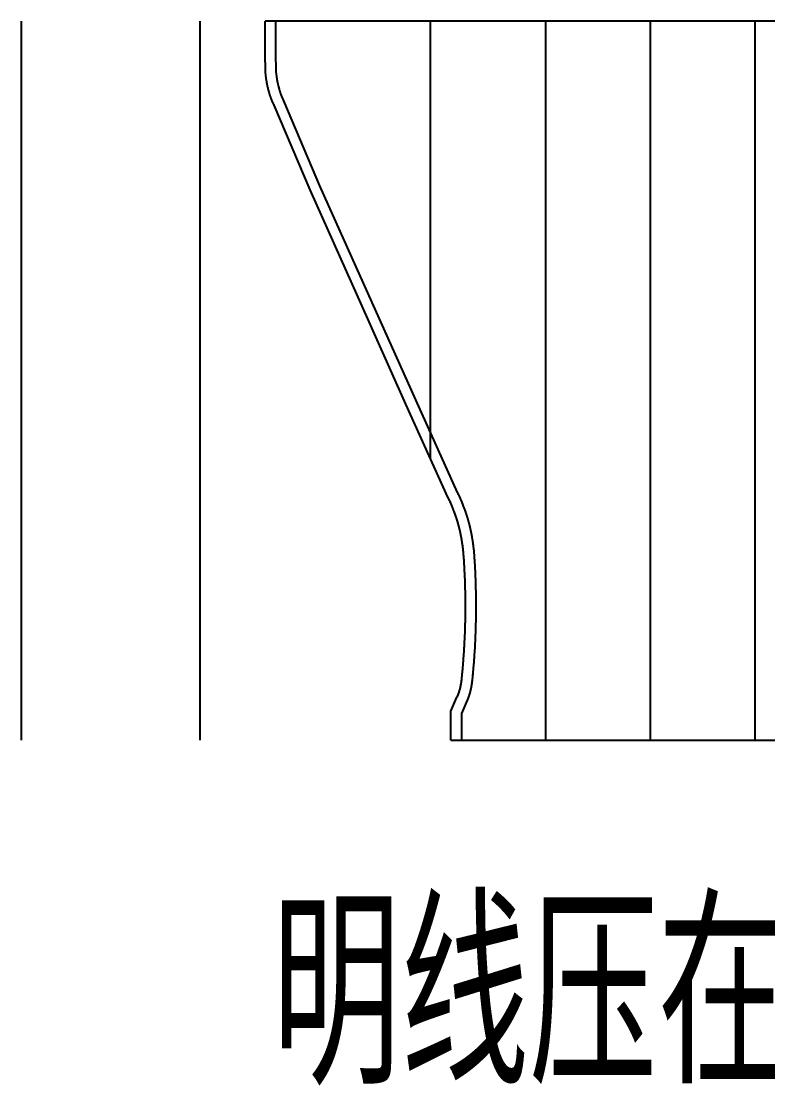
# Model space of a CAD drawing. Header units: millimetres. Extents: x 1725838 to 1745173, y -304752 to -289676.
# Drawn here: x 1729250 to 1730086, y -302052 to -300859 of the extents above; entities that cross this region are included whole.
import ezdxf

# ---------------------------------------------------------------- set-up
doc = ezdxf.new("R2010")
doc.units = ezdxf.units.MM
doc.layers.add('文字', color=7, linetype='Continuous')
doc.layers.add('缝头内线', color=7, linetype='Continuous')
doc.styles.get("Standard").update_dxf_attribs({"font": 'simplex.shx', "bigfont": 'gbcbig.shx'})

msp = doc.modelspace()

# ---------------------------------------------------------------- linework, layer by layer
for p, q in [((1730551.9, -300859), (1729523.1, -300859)), ((1729731.1, -301664.8), (1730551.9, -301664.8))]:
    msp.add_line(p, q)
msp.add_lwpolyline([(1729731.1, -301664.8), (1729731.1, -301632.3), (1729737.8, -301616.6), (1729738, -301616.2), (1729738, -301616.2), (1729738.1, -301616.1), (1729738.1, -301616.1), (1729738.1, -301616), (1729738.2, -301616), (1729738.2, -301615.9), (1729738.2, -301615.9), (1729738.2, -301615.8), (1729738.3, -301615.7), (1729738.3, -301615.7), (1729738.3, -301615.6), (1729738.3, -301615.6), (1729738.4, -301615.5), (1729738.4, -301615.5), (1729738.4, -301615.4), (1729738.4, -301615.3), (1729738.5, -301615.3), (1729738.5, -301615.2), (1729738.5, -301615.2), (1729738.5, -301615.1), (1729738.6, -301615.1), (1729738.6, -301615), (1729738.6, -301614.9), (1729738.6, -301614.9), (1729738.7, -301614.8), (1729738.7, -301614.8), (1729738.7, -301614.7), (1729738.7, -301614.6), (1729738.8, -301614.6), (1729738.8, -301614.5), (1729738.8, -301614.5), (1729738.8, -301614.4), (1729738.9, -301614.3), (1729738.9, -301614.3), (1729738.9, -301614.2), (1729738.9, -301614.2), (1729739, -301614.1), (1729739, -301614), (1729739, -301614), (1729739.1, -301613.9), (1729739.1, -301613.8), (1729739.1, -301613.8), (1729739.1, -301613.7), (1729739.2, -301613.7), (1729739.2, -301613.6), (1729739.2, -301613.5), (1729739.2, -301613.5), (1729739.3, -301613.4), (1729739.3, -301613.3), (1729739.3, -301613.3), (1729739.3, -301613.2), (1729739.4, -301613.1), (1729739.4, -301613.1), (1729739.4, -301613), (1729739.4, -301612.9), (1729739.5, -301612.9), (1729739.5, -301612.8), (1729739.5, -301612.7), (1729739.5, -301612.7), (1729739.6, -301612.6), (1729739.6, -301612.5), (1729739.6, -301612.5), (1729739.6, -301612.4), (1729739.7, -301612.3), (1729739.7, -301612.3), (1729739.7, -301612.2), (1729739.7, -301612.1), (1729739.8, -301612.1), (1729739.8, -301612), (1729739.8, -301611.9), (1729739.8, -301611.8), (1729739.9, -301611.8), (1729739.9, -301611.7), (1729739.9, -301611.6), (1729739.9, -301611.6), (1729740, -301611.4), (1729740, -301611.3), (1729740.1, -301611.1), (1729740.1, -301611), (1729740.2, -301610.9), (1729740.2, -301610.7), (1729740.3, -301610.6), (1729740.3, -301610.4), (1729740.3, -301610.3), (1729740.4, -301610.1), (1729740.4, -301610), (1729740.5, -301609.8), (1729740.5, -301609.7), (1729740.6, -301609.5), (1729740.6, -301609.4), (1729740.7, -301609.2), (1729740.7, -301609.1), (1729740.8, -301608.9), (1729740.8, -301608.8), (1729740.8, -301608.6), (1729740.9, -301608.4), (1729740.9, -301608.3), (1729741, -301608.1), (1729741, -301608), (1729741.1, -301607.8), (1729741.1, -301607.6), (1729741.1, -301607.5), (1729741.2, -301607.3), (1729741.2, -301607.2), (1729741.3, -301607), (1729741.3, -301606.8), (1729741.4, -301606.7), (1729741.4, -301606.5), (1729741.4, -301606.3), (1729741.5, -301606.2), (1729741.5, -301606), (1729741.6, -301605.8), (1729741.6, -301605.7), (1729741.6, -301605.5), (1729741.7, -301605.3), (1729741.7, -301605.2), (1729741.7, -301605), (1729741.8, -301604.8), (1729741.8, -301604.7), (1729741.9, -301604.5), (1729741.9, -301604.3), (1729741.9, -301604.1), (1729742, -301604), (1729742, -301603.8), (1729742, -301603.6), (1729742.1, -301603.4), (1729742.1, -301603.3), (1729742.1, -301603.1), (1729742.2, -301602.9), (1729742.2, -301602.7), (1729742.2, -301602.6), (1729742.3, -301602.4), (1729742.3, -301602.2), (1729742.3, -301602), (1729742.4, -301601.8), (1729742.4, -301601.7), (1729742.4, -301601.5), (1729742.5, -301601.3), (1729742.5, -301601.1), (1729742.5, -301600.9), (1729742.6, -301600.8), (1729742.6, -301600.6), (1729742.6, -301600.4), (1729742.6, -301600.2), (1729742.7, -301600), (1729742.7, -301599.8), (1729742.7, -301599.7), (1729742.8, -301599.5), (1729742.8, -301599.3), (1729742.8, -301599.1), (1729742.8, -301598.9), (1729742.9, -301598.7), (1729742.9, -301598.5), (1729742.9, -301598.3), (1729742.9, -301598.2), (1729743, -301598), (1729743, -301597.8), (1729743, -301597.6), (1729743, -301597.4), (1729743.1, -301597.2), (1729743.1, -301597), (1729743.1, -301596.8), (1729743.1, -301596.6), (1729743.2, -301596.5), (1729743.2, -301596.3), (1729743.2, -301596.1), (1729743.2, -301595.8), (1729743.2, -301595.5), (1729743.3, -301595.3), (1729743.3, -301595), (1729743.3, -301594.7), (1729743.4, -301594.4), (1729743.4, -301594.2), (1729743.4, -301593.9), (1729743.4, -301593.6), (1729743.5, -301593.4), (1729743.5, -301593.1), (1729743.5, -301592.8), (1729743.5, -301592.5), (1729743.6, -301592.3), (1729743.6, -301592), (1729743.6, -301591.7), (1729743.7, -301591.5), (1729743.7, -301591.2), (1729743.7, -301590.9), (1729743.7, -301590.6), (1729743.8, -301590.4), (1729743.8, -301590.1), (1729743.8, -301589.8), (1729743.8, -301589.5), (1729743.9, -301589.3), (1729743.9, -301589), (1729743.9, -301588.7), (1729743.9, -301588.5), (1729744, -301588.2), (1729744, -301587.9), (1729744, -301587.6), (1729744, -301587.4), (1729744.1, -301587.1), (1729744.1, -301586.8), (1729744.1, -301586.5), (1729744.1, -301586.3), (1729744.2, -301586), (1729744.2, -301585.7), (1729744.2, -301585.5), (1729744.2, -301585.2), (1729744.3, -301584.9), (1729744.3, -301584.6), (1729744.3, -301584.4), (1729744.3, -301584.1), (1729744.4, -301583.8), (1729744.4, -301583.5), (1729744.4, -301583.3), (1729744.4, -301583), (1729744.5, -301582.7), (1729744.5, -301582.4), (1729744.5, -301582.2), (1729744.5, -301581.9), (1729744.6, -301581.6), (1729744.6, -301581.4), (1729744.6, -301581.1), (1729744.6, -301580.8), (1729744.6, -301580.5), (1729744.7, -301580.3), (1729744.7, -301580), (1729744.7, -301579.7), (1729744.7, -301579.4), (1729744.8, -301579.2), (1729744.8, -301578.9), (1729744.8, -301578.6), (1729744.8, -301578.3), (1729744.8, -301578.1), (1729744.9, -301577.8), (1729744.9, -301577.5), (1729744.9, -301577.2), (1729744.9, -301577), (1729745, -301576.7), (1729745, -301576.4), (1729745, -301576.1), (1729745, -301575.9), (1729745, -301575.6), (1729745.1, -301575.3), (1729745.1, -301575), (1729745.1, -301574.8), (1729745.1, -301574.5), (1729745.1, -301574.2), (1729745.2, -301573.9), (1729745.2, -301573.7), (1729745.2, -301573.4), (1729745.2, -301573.1), (1729745.2, -301572.8), (1729745.3, -301572.6), (1729745.3, -301572.3), (1729745.3, -301571.7), (1729745.4, -301571.2), (1729745.4, -301570.6), (1729745.4, -301570.1), (1729745.5, -301569.5), (1729745.5, -301569), (1729745.6, -301568.4), (1729745.6, -301567.9), (1729745.6, -301567.3), (1729745.7, -301566.8), (1729745.7, -301566.2), (1729745.7, -301565.7), (1729745.8, -301565.1), (1729745.8, -301564.6), (1729745.8, -301564), (1729745.9, -301563.5), (1729745.9, -301562.9), (1729745.9, -301562.4), (1729746, -301561.8), (1729746, -301561.3), (1729746, -301560.7), (1729746.1, -301560.2), (1729746.1, -301559.6), (1729746.1, -301559), (1729746.2, -301558.5), (1729746.2, -301557.9), (1729746.2, -301557.4), (1729746.3, -301556.8), (1729746.3, -301556.3), (1729746.3, -301555.7), (1729746.3, -301555.2), (1729746.4, -301554.6), (1729746.4, -301554.1), (1729746.4, -301553.5), (1729746.4, -301553), (1729746.5, -301552.4), (1729746.5, -301551.8), (1729746.5, -301551.3), (1729746.5, -301550.7), (1729746.6, -301550.2), (1729746.6, -301549.6), (1729746.6, -301549.1), (1729746.6, -301548.5), (1729746.7, -301548), (1729746.7, -301547.4), (1729746.7, -301546.8), (1729746.7, -301546.3), (1729746.8, -301545.7), (1729746.8, -301545.2), (1729746.8, -301544.6), (1729746.8, -301544.1), (1729746.8, -301543.5), (1729746.9, -301542.9), (1729746.9, -301542.4), (1729746.9, -301541.8), (1729746.9, -301541.3), (1729746.9, -301540.7), (1729747, -301540.2), (1729747, -301539.6), (1729747, -301539), (1729747, -301538.5), (1729747, -301537.9), (1729747, -301537.4), (1729747.1, -301536.8), (1729747.1, -301536.3), (1729747.1, -301535.7), (1729747.1, -301535.1), (1729747.1, -301534.6), (1729747.1, -301534), (1729747.1, -301533.5), (1729747.2, -301532.9), (1729747.2, -301532.4), (1729747.2, -301531.8), (1729747.2, -301531.2), (1729747.2, -301530.7), (1729747.2, -301530.1), (1729747.2, -301529.6), (1729747.2, -301529), (1729747.2, -301528.5), (1729747.2, -301527.9), (1729747.3, -301527.3), (1729747.3, -301526.8), (1729747.3, -301526.2), (1729747.3, -301525.7), (1729747.3, -301525.1), (1729747.3, -301524.5), (1729747.3, -301524), (1729747.3, -301523.4), (1729747.3, -301522.9), (1729747.3, -301522.3), (1729747.3, -301521.8), (1729747.3, -301521.2), (1729747.3, -301520.6), (1729747.3, -301520.1), (1729747.3, -301519.5), (1729747.3, -301519), (1729747.3, -301518.4), (1729747.4, -301517.8), (1729747.4, -301517.3), (1729747.4, -301516.7), (1729747.4, -301516.2), (1729747.4, -301515.6), (1729747.4, -301515.1), (1729747.4, -301514.5), (1729747.4, -301513.9), (1729747.4, -301513.4), (1729747.4, -301512.8), (1729747.4, -301512.3), (1729747.4, -301511.7), (1729747.4, -301511.1), (1729747.3, -301510.6), (1729747.3, -301510), (1729747.3, -301509.5), (1729747.3, -301508.9), (1729747.3, -301508.3), (1729747.3, -301507.8), (1729747.3, -301507.2), (1729747.3, -301506.7), (1729747.3, -301506.1), (1729747.3, -301505.6), (1729747.3, -301505), (1729747.3, -301504.4), (1729747.3, -301503.9), (1729747.3, -301503.3), (1729747.3, -301502.8), (1729747.3, -301502.2), (1729747.3, -301501.6), (1729747.2, -301501.1), (1729747.2, -301500.5), (1729747.2, -301500), (1729747.2, -301499.4), (1729747.2, -301498.9), (1729747.2, -301498.3), (1729747.2, -301497.7), (1729747.2, -301497.2), (1729747.2, -301496.6), (1729747.1, -301496.1), (1729747.1, -301495.5), (1729747.1, -301495), (1729747.1, -301494.4), (1729747.1, -301493.8), (1729747.1, -301493.3), (1729747.1, -301492.7), (1729747, -301492.2), (1729747, -301491.6), (1729747, -301491.1), (1729747, -301490.5), (1729747, -301489.9), (1729747, -301489.4), (1729746.9, -301488.8), (1729746.9, -301488.3), (1729746.9, -301487.7), (1729746.9, -301487.2), (1729746.9, -301486.6), (1729746.9, -301486), (1729746.8, -301485.5), (1729746.8, -301484.9), (1729746.8, -301484.4), (1729746.8, -301483.8), (1729746.8, -301483.3), (1729746.7, -301482.7), (1729746.7, -301482.1), (1729746.7, -301481.6), (1729746.7, -301481), (1729746.6, -301480.5), (1729746.6, -301479.9), (1729746.6, -301479.4), (1729746.6, -301478.8), (1729746.5, -301478.3), (1729746.5, -301477.7), (1729746.5, -301477.1), (1729746.5, -301476.6), (1729746.4, -301476), (1729746.4, -301475.5), (1729746.4, -301474.9), (1729746.4, -301474.4), (1729746.3, -301473.8), (1729746.3, -301473.3), (1729746.3, -301472.7), (1729746.2, -301472.2), (1729746.2, -301471.6), (1729746.2, -301471), (1729746.2, -301470.5), (1729746.1, -301469.9), (1729746.1, -301469.4), (1729746.1, -301468.8), (1729746, -301468.3), (1729746, -301467.7), (1729746, -301467.2), (1729745.9, -301466.6), (1729745.9, -301466.1), (1729745.9, -301465.5), (1729745.8, -301465), (1729745.8, -301464.4), (1729745.8, -301463.9), (1729745.7, -301463.3), (1729745.7, -301462.8), (1729745.7, -301462.2), (1729745.6, -301461.6), (1729745.6, -301461.1), (1729745.5, -301460.5), (1729745.5, -301460), (1729745.5, -301459.4), (1729745.4, -301458.9), (1729745.4, -301458.3), (1729745.4, -301457.8), (1729745.3, -301457.5), (1729745.3, -301457.2), (1729745.3, -301457), (1729745.3, -301456.7), (1729745.3, -301456.4), (1729745.2, -301456.1), (1729745.2, -301455.9), (1729745.2, -301455.6), (1729745.2, -301455.3), (1729745.2, -301455), (1729745.1, -301454.8), (1729745.1, -301454.6), (1729745.1, -301454.6), (1729745.1, -301454.4), (1729745.1, -301454.1), (1729745, -301453.9), (1729745, -301453.7), (1729745, -301453.5), (1729745, -301453.3), (1729745, -301453.1), (1729744.9, -301452.9), (1729744.9, -301452.7), (1729744.9, -301452.5), (1729744.9, -301452.3), (1729744.8, -301452), (1729744.8, -301451.8), (1729744.8, -301451.6), (1729744.8, -301451.4), (1729744.8, -301451.2), (1729744.7, -301451), (1729744.7, -301450.8), (1729744.7, -301450.6), (1729744.7, -301450.4), (1729744.6, -301450.2), (1729744.6, -301450), (1729744.6, -301449.7), (1729744.6, -301449.5), (1729744.5, -301449.3), (1729744.5, -301449.1), (1729744.5, -301448.9), (1729744.4, -301448.7), (1729744.4, -301448.5), (1729744.4, -301448.3), (1729744.4, -301448.1), (1729744.3, -301447.9), (1729744.3, -301447.7), (1729744.3, -301447.5), (1729744.3, -301447.3), (1729744.2, -301447.1), (1729744.2, -301446.9), (1729744.2, -301446.6), (1729744.1, -301446.4), (1729744.1, -301446.2), (1729744.1, -301446), (1729744.1, -301445.8), (1729744, -301445.6), (1729744, -301445.4), (1729744, -301445.2), (1729743.9, -301445), (1729743.9, -301444.8), (1729743.9, -301444.6), (1729743.8, -301444.4), (1729743.8, -301444.2), (1729743.8, -301444), (1729743.8, -301443.8), (1729743.7, -301443.6), (1729743.7, -301443.4), (1729743.7, -301443.2), (1729743.6, -301443), (1729743.6, -301442.8), (1729743.6, -301442.6), (1729743.5, -301442.4), (1729743.5, -301442.2), (1729743.5, -301442), (1729743.4, -301441.8), (1729743.4, -301441.6), (1729743.4, -301441.3), (1729743.3, -301441.1), (1729743.3, -301440.9), (1729743.3, -301440.7), (1729743.2, -301440.5), (1729743.2, -301440.3), (1729743.2, -301440.1), (1729743.1, -301439.9), (1729743.1, -301439.7), (1729743.1, -301439.5), (1729743, -301439.3), (1729743, -301439.1), (1729743, -301438.9), (1729742.9, -301438.8), (1729742.9, -301438.6), (1729742.9, -301438.4), (1729742.8, -301438.2), (1729742.8, -301438), (1729742.8, -301437.8), (1729742.7, -301437.6), (1729742.7, -301437.4), (1729742.6, -301437.2), (1729742.6, -301437), (1729742.6, -301436.8), (1729742.5, -301436.6), (1729742.5, -301436.4), (1729742.5, -301436.2), (1729742.4, -301436), (1729742.4, -301435.8), (1729742.3, -301435.6), (1729742.3, -301435.4), (1729742.3, -301435.2), (1729742.2, -301435), (1729742.2, -301434.8), (1729742.2, -301434.6), (1729742.1, -301434.4), (1729742.1, -301434.2), (1729742, -301434), (1729742, -301433.9), (1729742, -301433.7), (1729741.9, -301433.5), (1729741.9, -301433.3), (1729741.8, -301433.1), (1729741.8, -301432.9), (1729741.8, -301432.7), (1729741.7, -301432.5), (1729741.7, -301432.3), (1729741.6, -301432.1), (1729741.6, -301431.9), (1729741.5, -301431.7), (1729741.5, -301431.6), (1729741.5, -301431.4), (1729741.4, -301431.2), (1729741.4, -301431), (1729741.3, -301430.8), (1729741.3, -301430.6), (1729741.3, -301430.4), (1729741.2, -301430.2), (1729741.2, -301430), (1729741.1, -301429.8), (1729741.1, -301429.7), (1729741, -301429.5), (1729741, -301429.3), (1729741, -301429.1), (1729740.9, -301428.9), (1729740.9, -301428.7), (1729740.8, -301428.5), (1729740.8, -301428.4), (1729740.7, -301428.2), (1729740.7, -301428), (1729740.6, -301427.8), (1729740.6, -301427.6), (1729740.6, -301427.4), (1729740.5, -301427.2), (1729740.5, -301427.1), (1729740.4, -301426.9), (1729740.4, -301426.7), (1729740.3, -301426.5), (1729740.3, -301426.3), (1729740.2, -301426.1), (1729740.2, -301426), (1729740.1, -301425.8), (1729740.1, -301425.6), (1729740, -301425.4), (1729740, -301425.2), (1729740, -301425), (1729739.9, -301424.9), (1729739.9, -301424.7), (1729739.8, -301424.5), (1729739.8, -301424.3), (1729739.7, -301424.1), (1729739.7, -301424), (1729739.6, -301423.8), (1729739.6, -301423.6), (1729739.5, -301423.4), (1729739.5, -301423.2), (1729739.4, -301423.1), (1729739.4, -301422.9), (1729739.3, -301422.7), (1729739.3, -301422.5), (1729739.2, -301422.3), (1729739.2, -301422.2), (1729739.1, -301422), (1729739.1, -301421.8), (1729739, -301421.6), (1729739, -301421.5), (1729738.9, -301421.3), (1729738.9, -301421.1), (1729738.8, -301420.9), (1729738.8, -301420.8), (1729738.7, -301420.6), (1729738.7, -301420.4), (1729738.6, -301420.2), (1729738.6, -301420.1), (1729738.5, -301419.9), (1729738.5, -301419.7), (1729738.4, -301419.6), (1729738.4, -301419.4), (1729738.3, -301419.2), (1729738.3, -301419), (1729738.2, -301418.9), (1729738.2, -301418.7), (1729738.1, -301418.5), (1729738.1, -301418.4), (1729738, -301418.2), (1729738, -301418), (1729737.9, -301417.8), (1729737.8, -301417.7), (1729737.8, -301417.5), (1729737.7, -301417.3), (1729737.7, -301417.2), (1729737.6, -301417), (1729737.6, -301416.8), (1729737.5, -301416.7), (1729737.5, -301416.5), (1729737.4, -301416.3), (1729737.4, -301416.2), (1729737.3, -301416), (1729737.3, -301415.8), (1729737.2, -301415.7), (1729737.1, -301415.5), (1729737.1, -301415.3), (1729737, -301415.2), (1729737, -301415), (1729736.9, -301414.8), (1729736.9, -301414.7), (1729736.8, -301414.5), (1729736.8, -301414.4), (1729736.7, -301414.2), (1729736.6, -301414), (1729736.6, -301413.9), (1729736.5, -301413.7), (1729736.5, -301413.6), (1729736.4, -301413.4), (1729736.4, -301413.2), (1729736.3, -301413.1), (1729736.2, -301412.9), (1729736.2, -301412.8), (1729736.1, -301412.6), (1729736.1, -301412.4), (1729736, -301412.3), (1729736, -301412.1), (1729735.9, -301412), (1729735.8, -301411.8), (1729735.8, -301411.6), (1729735.7, -301411.5), (1729735.7, -301411.3), (1729735.6, -301411.2), (1729735.6, -301411), (1729735.5, -301410.9), (1729735.4, -301410.7), (1729735.4, -301410.6), (1729735.3, -301410.4), (1729735.3, -301410.2), (1729735.2, -301410.1), (1729735.1, -301409.9), (1729735.1, -301409.8), (1729735, -301409.6), (1729735, -301409.5), (1729734.9, -301409.3), (1729734.8, -301409.2), (1729734.8, -301409), (1729734.7, -301408.9), (1729734.7, -301408.7), (1729734.6, -301408.6), (1729734.5, -301408.4), (1729734.5, -301408.3), (1729734.4, -301408.1), (1729734.4, -301408), (1729734.3, -301407.8), (1729734.2, -301407.7), (1729734.1, -301407.2), (1729733.9, -301406.8), (1729733.9, -301406.7), (1729733.8, -301406.5), (1729733.8, -301406.4), (1729733.7, -301406.3), (1729733.7, -301406.2), (1729733.6, -301406), (1729733.6, -301405.9), (1729733.5, -301405.8), (1729733.5, -301405.7), (1729733.5, -301405.5), (1729733.4, -301405.4), (1729733.4, -301405.3), (1729733.3, -301405.2), (1729733.3, -301405), (1729733.2, -301404.9), (1729733.2, -301404.8), (1729733.1, -301404.7), (1729733.1, -301404.5), (1729733, -301404.4), (1729733, -301404.3), (1729732.9, -301404.2), (1729732.9, -301404.1), (1729732.9, -301403.9), (1729732.8, -301403.8), (1729732.8, -301403.7), (1729732.7, -301403.6), (1729732.7, -301403.5), (1729732.6, -301403.3), (1729732.6, -301403.2), (1729732.5, -301403.1), (1729732.5, -301403), (1729732.4, -301402.9), (1729732.4, -301402.7), (1729732.3, -301402.6), (1729732.3, -301402.5), (1729732.3, -301402.4), (1729732.2, -301402.3), (1729732.2, -301402.1), (1729732.1, -301402), (1729732.1, -301401.9), (1729732, -301401.8), (1729732, -301401.7), (1729731.9, -301401.5), (1729731.9, -301401.4), (1729731.8, -301401.3), (1729731.8, -301401.2), (1729731.7, -301401.1), (1729731.7, -301401), (1729731.6, -301400.9), (1729731.6, -301400.7), (1729731.5, -301400.6), (1729731.5, -301400.5), (1729731.4, -301400.4), (1729731.4, -301400.3), (1729731.3, -301400.2), (1729731.3, -301400), (1729731.2, -301399.9), (1729731.2, -301399.8), (1729731.2, -301399.7), (1729731.1, -301399.6), (1729731.1, -301399.5), (1729731, -301399.4), (1729731, -301399.3), (1729730.9, -301399.1), (1729730.9, -301399), (1729730.8, -301398.9), (1729730.8, -301398.8), (1729730.7, -301398.7), (1729730.7, -301398.6), (1729730.6, -301398.5), (1729730.6, -301398.4), (1729730.5, -301398.3), (1729730.5, -301398.1), (1729730.4, -301398), (1729730.4, -301397.9), (1729730.3, -301397.8), (1729730.3, -301397.7), (1729730.2, -301397.6), (1729730.2, -301397.5), (1729730.1, -301397.4), (1729730.1, -301397.3), (1729730, -301397.2), (1729730, -301397.1), (1729729.9, -301396.9), (1729729.9, -301396.8), (1729729.8, -301396.7), (1729729.8, -301396.6), (1729729.7, -301396.5), (1729729.7, -301396.4), (1729729.6, -301396.3), (1729729.6, -301396.2), (1729729.5, -301396.1), (1729729.5, -301396), (1729729.4, -301395.9), (1729729.4, -301395.8), (1729729.3, -301395.7), (1729729.3, -301395.6), (1729729.2, -301395.5), (1729729.2, -301395.4), (1729729.1, -301395.3), (1729729.1, -301395.2), (1729729, -301395.1), (1729729, -301395), (1729728.9, -301394.9), (1729728.9, -301394.8), (1729728.8, -301394.7), (1729728.8, -301394.5), (1729728.7, -301394.4), (1729728.7, -301394.3), (1729728.6, -301394.2), (1729728.6, -301394.1), (1729728.5, -301394), (1729728.5, -301393.9), (1729728.4, -301393.8), (1729728.3, -301393.7), (1729728.3, -301393.6), (1729728.2, -301393.5), (1729728.2, -301393.4), (1729728.1, -301393.3), (1729728.1, -301393.3), (1729728, -301393.2), (1729728, -301393.1), (1729727.9, -301393), (1729727.9, -301392.9), (1729727.8, -301392.8), (1729727.8, -301392.7), (1729727.5, -301392.2), (1729680.7, -301288.2), (1729627.1, -301168.2), (1729573.4, -301048.1), (1729533, -300953.1), (1729533, -300953.1), (1729532.9, -300952.9), (1729532.9, -300952.8), (1729532.8, -300952.7), (1729532.8, -300952.6), (1729532.7, -300952.5), (1729532.6, -300952.4), (1729532.6, -300952.2), (1729532.5, -300952.1), (1729532.5, -300952), (1729532.4, -300951.9), (1729532.3, -300951.7), (1729532.3, -300951.6), (1729532.2, -300951.5), (1729532.2, -300951.4), (1729532.1, -300951.3), (1729532.1, -300951.1), (1729532, -300951), (1729531.9, -300950.9), (1729531.9, -300950.8), (1729531.8, -300950.7), (1729531.8, -300950.5), (1729531.7, -300950.4), (1729531.7, -300950.3), (1729531.6, -300950.2), (1729531.6, -300950), (1729531.5, -300949.9), (1729531.4, -300949.8), (1729531.4, -300949.7), (1729531.3, -300949.5), (1729531.3, -300949.4), (1729531.2, -300949.3), (1729531.2, -300949.2), (1729531.1, -300949), (1729531.1, -300948.9), (1729531, -300948.8), (1729531, -300948.7), (1729530.9, -300948.5), (1729530.9, -300948.4), (1729530.8, -300948.3), (1729530.7, -300948.1), (1729530.7, -300948), (1729530.6, -300947.9), (1729530.6, -300947.8), (1729530.5, -300947.6), (1729530.5, -300947.5), (1729530.4, -300947.4), (1729530.3, -300947.1), (1729530.2, -300946.9), (1729530.1, -300946.6), (1729530, -300946.3), (1729529.9, -300946.1), (1729529.8, -300945.8), (1729529.7, -300945.6), (1729529.6, -300945.3), (1729529.5, -300945), (1729529.4, -300944.8), (1729529.3, -300944.5), (1729529.3, -300944.2), (1729529.2, -300944), (1729529.1, -300943.7), (1729529, -300943.4), (1729528.9, -300943.2), (1729528.8, -300942.9), (1729528.7, -300942.6), (1729528.6, -300942.3), (1729528.5, -300942.1), (1729528.4, -300941.8), (1729528.3, -300941.5), (1729528.3, -300941.2), (1729528.2, -300941), (1729528.1, -300940.7), (1729528, -300940.4), (1729527.9, -300940.1), (1729527.8, -300939.9), (1729527.7, -300939.6), (1729527.7, -300939.3), (1729527.6, -300939), (1729527.5, -300938.7), (1729527.4, -300938.5), (1729527.3, -300938.2), (1729527.3, -300937.9), (1729527.2, -300937.6), (1729527.1, -300937.3), (1729527, -300937), (1729527, -300936.7), (1729526.9, -300936.5), (1729526.8, -300936.2), (1729526.7, -300935.9), (1729526.7, -300935.6), (1729526.6, -300935.3), (1729526.5, -300935), (1729526.4, -300934.7), (1729526.4, -300934.4), (1729526.3, -300934.1), (1729526.2, -300933.8), (1729526.2, -300933.5), (1729526.1, -300933.3), (1729526, -300933), (1729526, -300932.7), (1729525.9, -300932.4), (1729525.8, -300932.1), (1729525.8, -300931.8), (1729525.7, -300931.5), (1729525.6, -300931.2), (1729525.6, -300930.9), (1729525.5, -300930.6), (1729525.4, -300930.3), (1729525.4, -300930), (1729525.3, -300929.7), (1729525.3, -300929.4), (1729525.2, -300929.1), (1729525.2, -300928.8), (1729525.1, -300928.5), (1729525, -300928.2), (1729525, -300927.9), (1729524.9, -300927.6), (1729524.9, -300927.3), (1729524.8, -300926.9), (1729524.8, -300926.6), (1729524.7, -300926.3), (1729524.7, -300926), (1729524.6, -300925.7), (1729524.6, -300925.4), (1729524.5, -300925.1), (1729524.5, -300924.8), (1729524.4, -300924.5), (1729524.4, -300924.2), (1729524.3, -300923.9), (1729524.3, -300923.5), (1729524.2, -300923.2), (1729524.2, -300922.9), (1729524.1, -300922.6), (1729524.1, -300922.3), (1729524, -300922), (1729524, -300921.7), (1729524, -300921.4), (1729523.9, -300921), (1729523.9, -300920.7), (1729523.8, -300920.4), (1729523.8, -300920.1), (1729523.8, -300919.8), (1729523.7, -300919.5), (1729523.7, -300919.2), (1729523.7, -300918.8), (1729523.6, -300918.5), (1729523.6, -300918.2), (1729523.6, -300917.9), (1729523.5, -300917.6), (1729523.4, -300916.9), (1729523.4, -300916.1), (1729523.4, -300915.7), (1729523.4, -300915.4), (1729523.4, -300915), (1729523.4, -300914.6), (1729523.4, -300914.3), (1729523.4, -300913.9), (1729523.3, -300913.5), (1729523.3, -300913.2), (1729523.3, -300912.8), (1729523.3, -300912.4), (1729523.3, -300912.1), (1729523.3, -300911.7), (1729523.3, -300911.3), (1729523.3, -300911), (1729523.3, -300910.6), (1729523.3, -300910.2), (1729523.2, -300909.9), (1729523.2, -300909.5), (1729523.2, -300909.1), (1729523.2, -300908.8), (1729523.2, -300908.4), (1729523.2, -300908), (1729523.2, -300907.7), (1729523.2, -300907.3), (1729523.2, -300907), (1729523.2, -300906.6), (1729523.2, -300906.2), (1729523.2, -300905.9), (1729523.2, -300905.5), (1729523.2, -300905.1), (1729523.1, -300904.8), (1729523.1, -300904.4), (1729523.1, -300904), (1729523.1, -300903.7), (1729523.1, -300903.3), (1729523.1, -300902.9), (1729523.1, -300902.6), (1729523.1, -300902.2), (1729523.1, -300901.8), (1729523.1, -300901.5), (1729523.1, -300901.1), (1729523.1, -300900.7), (1729523.1, -300900.4), (1729523.1, -300900), (1729523.1, -300899.6), (1729523.1, -300899.3), (1729523.1, -300898.9), (1729523.1, -300898.5), (1729523.1, -300898.2), (1729523.1, -300897.8), (1729523.1, -300897.4), (1729523.1, -300897.1), (1729523.1, -300896.7), (1729523.1, -300896.3), (1729523.1, -300896), (1729523.1, -300895.6), (1729523.1, -300895.2), (1729523.1, -300894.9), (1729523.1, -300894.5), (1729523.1, -300894.1), (1729523.1, -300893.8), (1729523.1, -300893.4), (1729523.1, -300893), (1729523.1, -300859)])
at = {"layer": '文字', "color": 3}
for p, q in [((1729707.8, -300859), (1729707.8, -301348.5)), ((1729836.8, -300859), (1729836.8, -301664.8)), ((1729954, -300859), (1729954, -301664.8)), ((1730071.2, -300859), (1730071.2, -301664.8))]:
    msp.add_line(p, q, dxfattribs=at)
at = {"layer": '缝头内线', "color": 1}
for p, q in [((1729249.9, -300859), (1729249.9, -301664.8)), ((1729449.9, -300859), (1729449.9, -301664.8))]:
    msp.add_line(p, q, dxfattribs=at)
msp.add_lwpolyline([(1729743.1, -301664.8), (1729743.1, -301634.8), (1729748.8, -301621.6), (1729748.8, -301621.5), (1729748.8, -301621.4), (1729748.9, -301621.4), (1729748.9, -301621.3), (1729748.9, -301621.2), (1729749, -301621.1), (1729749, -301621.1), (1729749.1, -301621), (1729749.1, -301620.9), (1729749.1, -301620.8), (1729749.2, -301620.7), (1729749.2, -301620.7), (1729749.2, -301620.6), (1729749.3, -301620.5), (1729749.3, -301620.4), (1729749.3, -301620.4), (1729749.4, -301620.3), (1729749.4, -301620.2), (1729749.4, -301620.1), (1729749.5, -301620.1), (1729749.5, -301620), (1729749.5, -301619.9), (1729749.6, -301619.8), (1729749.6, -301619.8), (1729749.6, -301619.7), (1729749.7, -301619.6), (1729749.7, -301619.5), (1729749.7, -301619.5), (1729749.8, -301619.4), (1729749.8, -301619.3), (1729749.8, -301619.2), (1729749.9, -301619.1), (1729749.9, -301619.1), (1729749.9, -301619), (1729750, -301618.9), (1729750, -301618.8), (1729750, -301618.7), (1729750.1, -301618.7), (1729750.1, -301618.6), (1729750.1, -301618.5), (1729750.2, -301618.4), (1729750.2, -301618.3), (1729750.2, -301618.2), (1729750.3, -301618.2), (1729750.3, -301618.1), (1729750.3, -301618), (1729750.4, -301617.9), (1729750.4, -301617.8), (1729750.4, -301617.8), (1729750.5, -301617.7), (1729750.5, -301617.6), (1729750.5, -301617.5), (1729750.6, -301617.4), (1729750.6, -301617.3), (1729750.6, -301617.2), (1729750.7, -301617.2), (1729750.7, -301617.1), (1729750.7, -301617), (1729750.8, -301616.9), (1729750.8, -301616.8), (1729750.8, -301616.7), (1729750.9, -301616.6), (1729750.9, -301616.6), (1729750.9, -301616.5), (1729750.9, -301616.4), (1729751, -301616.3), (1729751, -301616.2), (1729751, -301616.1), (1729751.1, -301616.1), (1729751.1, -301616), (1729751.1, -301615.9), (1729751.2, -301615.8), (1729751.2, -301615.7), (1729751.2, -301615.6), (1729751.2, -301615.5), (1729751.3, -301615.4), (1729751.3, -301615.3), (1729751.4, -301615.1), (1729751.5, -301614.9), (1729751.5, -301614.8), (1729751.6, -301614.6), (1729751.6, -301614.4), (1729751.7, -301614.2), (1729751.7, -301614), (1729751.8, -301613.9), (1729751.9, -301613.7), (1729751.9, -301613.5), (1729752, -301613.3), (1729752, -301613.1), (1729752.1, -301613), (1729752.1, -301612.8), (1729752.2, -301612.6), (1729752.2, -301612.4), (1729752.3, -301612.2), (1729752.3, -301612), (1729752.4, -301611.8), (1729752.4, -301611.7), (1729752.5, -301611.5), (1729752.6, -301611.3), (1729752.6, -301611.1), (1729752.7, -301610.9), (1729752.7, -301610.7), (1729752.8, -301610.5), (1729752.8, -301610.3), (1729752.9, -301610.1), (1729752.9, -301609.9), (1729753, -301609.7), (1729753, -301609.6), (1729753.1, -301609.4), (1729753.1, -301609.2), (1729753.1, -301609), (1729753.2, -301608.8), (1729753.2, -301608.6), (1729753.3, -301608.4), (1729753.3, -301608.2), (1729753.4, -301608), (1729753.4, -301607.8), (1729753.5, -301607.6), (1729753.5, -301607.4), (1729753.5, -301607.2), (1729753.6, -301607), (1729753.6, -301606.8), (1729753.7, -301606.6), (1729753.7, -301606.4), (1729753.8, -301606.2), (1729753.8, -301606), (1729753.8, -301605.8), (1729753.9, -301605.6), (1729753.9, -301605.4), (1729754, -301605.2), (1729754, -301605), (1729754, -301604.8), (1729754.1, -301604.6), (1729754.1, -301604.4), (1729754.2, -301604.2), (1729754.2, -301603.9), (1729754.2, -301603.7), (1729754.3, -301603.5), (1729754.3, -301603.3), (1729754.3, -301603.1), (1729754.4, -301602.9), (1729754.4, -301602.7), (1729754.4, -301602.5), (1729754.5, -301602.3), (1729754.5, -301602.1), (1729754.5, -301601.9), (1729754.6, -301601.6), (1729754.6, -301601.4), (1729754.6, -301601.2), (1729754.7, -301601), (1729754.7, -301600.8), (1729754.7, -301600.6), (1729754.8, -301600.4), (1729754.8, -301600.2), (1729754.8, -301599.9), (1729754.8, -301599.7), (1729754.9, -301599.5), (1729754.9, -301599.3), (1729754.9, -301599.1), (1729754.9, -301598.9), (1729755, -301598.7), (1729755, -301598.4), (1729755, -301598.2), (1729755.1, -301598), (1729755.1, -301597.8), (1729755.1, -301597.6), (1729755.1, -301597.3), (1729755.2, -301597), (1729755.2, -301596.8), (1729755.2, -301596.5), (1729755.2, -301596.2), (1729755.3, -301595.9), (1729755.3, -301595.7), (1729755.3, -301595.4), (1729755.4, -301595.1), (1729755.4, -301594.8), (1729755.4, -301594.6), (1729755.4, -301594.3), (1729755.5, -301594), (1729755.5, -301593.7), (1729755.5, -301593.4), (1729755.5, -301593.2), (1729755.6, -301592.9), (1729755.6, -301592.6), (1729755.6, -301592.3), (1729755.7, -301592.1), (1729755.7, -301591.8), (1729755.7, -301591.5), (1729755.7, -301591.2), (1729755.8, -301591), (1729755.8, -301590.7), (1729755.8, -301590.4), (1729755.8, -301590.1), (1729755.9, -301589.9), (1729755.9, -301589.6), (1729755.9, -301589.3), (1729755.9, -301589), (1729756, -301588.7), (1729756, -301588.5), (1729756, -301588.2), (1729756, -301587.9), (1729756.1, -301587.6), (1729756.1, -301587.4), (1729756.1, -301587.1), (1729756.1, -301586.8), (1729756.2, -301586.5), (1729756.2, -301586.3), (1729756.2, -301586), (1729756.2, -301585.7), (1729756.3, -301585.4), (1729756.3, -301585.1), (1729756.3, -301584.9), (1729756.3, -301584.6), (1729756.4, -301584.3), (1729756.4, -301584), (1729756.4, -301583.8), (1729756.4, -301583.5), (1729756.5, -301583.2), (1729756.5, -301582.9), (1729756.5, -301582.6), (1729756.5, -301582.4), (1729756.6, -301582.1), (1729756.6, -301581.8), (1729756.6, -301581.5), (1729756.6, -301581.3), (1729756.6, -301581), (1729756.7, -301580.7), (1729756.7, -301580.4), (1729756.7, -301580.1), (1729756.7, -301579.9), (1729756.8, -301579.6), (1729756.8, -301579.3), (1729756.8, -301579), (1729756.8, -301578.7), (1729756.9, -301578.5), (1729756.9, -301578.2), (1729756.9, -301577.9), (1729756.9, -301577.6), (1729756.9, -301577.4), (1729757, -301577.1), (1729757, -301576.8), (1729757, -301576.5), (1729757, -301576.2), (1729757, -301576), (1729757.1, -301575.7), (1729757.1, -301575.4), (1729757.1, -301575.1), (1729757.1, -301574.8), (1729757.1, -301574.6), (1729757.2, -301574.3), (1729757.2, -301574), (1729757.2, -301573.7), (1729757.2, -301573.4), (1729757.3, -301573.2), (1729757.3, -301572.6), (1729757.3, -301572.1), (1729757.4, -301571.5), (1729757.4, -301570.9), (1729757.4, -301570.4), (1729757.5, -301569.8), (1729757.5, -301569.3), (1729757.6, -301568.7), (1729757.6, -301568.1), (1729757.6, -301567.6), (1729757.7, -301567), (1729757.7, -301566.5), (1729757.7, -301565.9), (1729757.8, -301565.3), (1729757.8, -301564.8), (1729757.8, -301564.2), (1729757.9, -301563.6), (1729757.9, -301563.1), (1729758, -301562.5), (1729758, -301562), (1729758, -301561.4), (1729758, -301560.8), (1729758.1, -301560.3), (1729758.1, -301559.7), (1729758.1, -301559.2), (1729758.2, -301558.6), (1729758.2, -301558), (1729758.2, -301557.5), (1729758.3, -301556.9), (1729758.3, -301556.3), (1729758.3, -301555.8), (1729758.3, -301555.2), (1729758.4, -301554.7), (1729758.4, -301554.1), (1729758.4, -301553.5), (1729758.5, -301553), (1729758.5, -301552.4), (1729758.5, -301551.8), (1729758.5, -301551.3), (1729758.6, -301550.7), (1729758.6, -301550.1), (1729758.6, -301549.6), (1729758.6, -301549), (1729758.7, -301548.5), (1729758.7, -301547.9), (1729758.7, -301547.3), (1729758.7, -301546.8), (1729758.7, -301546.2), (1729758.8, -301545.6), (1729758.8, -301545.1), (1729758.8, -301544.5), (1729758.8, -301543.9), (1729758.9, -301543.4), (1729758.9, -301542.8), (1729758.9, -301542.2), (1729758.9, -301541.7), (1729758.9, -301541.1), (1729758.9, -301540.5), (1729759, -301540), (1729759, -301539.4), (1729759, -301538.9), (1729759, -301538.3), (1729759, -301537.7), (1729759, -301537.2), (1729759.1, -301536.6), (1729759.1, -301536), (1729759.1, -301535.5), (1729759.1, -301534.9), (1729759.1, -301534.3), (1729759.1, -301533.8), (1729759.1, -301533.2), (1729759.2, -301532.6), (1729759.2, -301532.1), (1729759.2, -301531.5), (1729759.2, -301530.9), (1729759.2, -301530.4), (1729759.2, -301529.8), (1729759.2, -301529.2), (1729759.2, -301528.7), (1729759.2, -301528.1), (1729759.3, -301527.5), (1729759.3, -301527), (1729759.3, -301526.4), (1729759.3, -301525.8), (1729759.3, -301525.3), (1729759.3, -301524.7), (1729759.3, -301524.1), (1729759.3, -301523.6), (1729759.3, -301523), (1729759.3, -301522.4), (1729759.3, -301521.9), (1729759.3, -301521.3), (1729759.3, -301520.7), (1729759.3, -301520.2), (1729759.3, -301519.6), (1729759.3, -301519), (1729759.3, -301518.5), (1729759.4, -301517.9), (1729759.4, -301517.3), (1729759.4, -301516.8), (1729759.4, -301516.2), (1729759.4, -301515.6), (1729759.4, -301515.1), (1729759.4, -301514.5), (1729759.4, -301513.9), (1729759.4, -301513.4), (1729759.4, -301512.8), (1729759.4, -301512.2), (1729759.4, -301511.7), (1729759.4, -301511.1), (1729759.3, -301510.5), (1729759.3, -301510), (1729759.3, -301509.4), (1729759.3, -301508.8), (1729759.3, -301508.3), (1729759.3, -301507.7), (1729759.3, -301507.1), (1729759.3, -301506.6), (1729759.3, -301506), (1729759.3, -301505.4), (1729759.3, -301504.9), (1729759.3, -301504.3), (1729759.3, -301503.7), (1729759.3, -301503.2), (1729759.3, -301502.6), (1729759.3, -301502), (1729759.3, -301501.5), (1729759.2, -301500.9), (1729759.2, -301500.3), (1729759.2, -301499.8), (1729759.2, -301499.2), (1729759.2, -301498.6), (1729759.2, -301498.1), (1729759.2, -301497.5), (1729759.2, -301496.9), (1729759.2, -301496.4), (1729759.1, -301495.8), (1729759.1, -301495.2), (1729759.1, -301494.7), (1729759.1, -301494.1), (1729759.1, -301493.5), (1729759.1, -301493), (1729759.1, -301492.4), (1729759, -301491.8), (1729759, -301491.3), (1729759, -301490.7), (1729759, -301490.1), (1729759, -301489.6), (1729759, -301489), (1729758.9, -301488.4), (1729758.9, -301487.9), (1729758.9, -301487.3), (1729758.9, -301486.7), (1729758.9, -301486.2), (1729758.8, -301485.6), (1729758.8, -301485.1), (1729758.8, -301484.5), (1729758.8, -301483.9), (1729758.8, -301483.4), (1729758.7, -301482.8), (1729758.7, -301482.2), (1729758.7, -301481.7), (1729758.7, -301481.1), (1729758.7, -301480.5), (1729758.6, -301480), (1729758.6, -301479.4), (1729758.6, -301478.8), (1729758.6, -301478.3), (1729758.5, -301477.7), (1729758.5, -301477.2), (1729758.5, -301476.6), (1729758.5, -301476), (1729758.4, -301475.5), (1729758.4, -301474.9), (1729758.4, -301474.3), (1729758.3, -301473.8), (1729758.3, -301473.2), (1729758.3, -301472.6), (1729758.3, -301472.1), (1729758.2, -301471.5), (1729758.2, -301471), (1729758.2, -301470.4), (1729758.1, -301469.8), (1729758.1, -301469.3), (1729758.1, -301468.7), (1729758, -301468.2), (1729758, -301467.6), (1729758, -301467), (1729757.9, -301466.5), (1729757.9, -301465.9), (1729757.9, -301465.3), (1729757.8, -301464.8), (1729757.8, -301464.2), (1729757.8, -301463.7), (1729757.7, -301463.1), (1729757.7, -301462.5), (1729757.7, -301462), (1729757.6, -301461.4), (1729757.6, -301460.9), (1729757.6, -301460.3), (1729757.5, -301459.7), (1729757.5, -301459.2), (1729757.4, -301458.6), (1729757.4, -301458.1), (1729757.4, -301457.5), (1729757.3, -301456.9), (1729757.3, -301456.7), (1729757.3, -301456.4), (1729757.3, -301456.1), (1729757.2, -301455.8), (1729757.2, -301455.5), (1729757.2, -301455.3), (1729757.2, -301455), (1729757.2, -301454.7), (1729757.1, -301454.4), (1729757.1, -301454.1), (1729757.1, -301453.9), (1729757.1, -301453.6), (1729757.1, -301453.4), (1729757, -301453.1), (1729757, -301452.9), (1729757, -301452.7), (1729757, -301452.5), (1729756.9, -301452.3), (1729756.9, -301452), (1729756.9, -301451.8), (1729756.9, -301451.6), (1729756.8, -301451.4), (1729756.8, -301451.2), (1729756.8, -301450.9), (1729756.8, -301450.7), (1729756.7, -301450.5), (1729756.7, -301450.3), (1729756.7, -301450.1), (1729756.7, -301449.8), (1729756.6, -301449.6), (1729756.6, -301449.4), (1729756.6, -301449.2), (1729756.6, -301449), (1729756.5, -301448.7), (1729756.5, -301448.5), (1729756.5, -301448.3), (1729756.5, -301448.1), (1729756.4, -301447.9), (1729756.4, -301447.6), (1729756.4, -301447.4), (1729756.3, -301447.2), (1729756.3, -301447), (1729756.3, -301446.8), (1729756.3, -301446.5), (1729756.2, -301446.3), (1729756.2, -301446.1), (1729756.2, -301445.9), (1729756.1, -301445.7), (1729756.1, -301445.5), (1729756.1, -301445.2), (1729756.1, -301445), (1729756, -301444.8), (1729756, -301444.6), (1729756, -301444.4), (1729755.9, -301444.2), (1729755.9, -301443.9), (1729755.9, -301443.7), (1729755.8, -301443.5), (1729755.8, -301443.3), (1729755.8, -301443.1), (1729755.8, -301442.9), (1729755.7, -301442.6), (1729755.7, -301442.4), (1729755.7, -301442.2), (1729755.6, -301442), (1729755.6, -301441.8), (1729755.6, -301441.6), (1729755.5, -301441.3), (1729755.5, -301441.1), (1729755.5, -301440.9), (1729755.4, -301440.7), (1729755.4, -301440.5), (1729755.4, -301440.3), (1729755.3, -301440), (1729755.3, -301439.8), (1729755.3, -301439.6), (1729755.2, -301439.4), (1729755.2, -301439.2), (1729755.1, -301439), (1729755.1, -301438.8), (1729755.1, -301438.6), (1729755, -301438.3), (1729755, -301438.1), (1729755, -301437.9), (1729754.9, -301437.7), (1729754.9, -301437.5), (1729754.9, -301437.3), (1729754.8, -301437.1), (1729754.8, -301436.9), (1729754.7, -301436.7), (1729754.7, -301436.4), (1729754.7, -301436.2), (1729754.6, -301436), (1729754.6, -301435.8), (1729754.6, -301435.6), (1729754.5, -301435.4), (1729754.5, -301435.2), (1729754.4, -301435), (1729754.4, -301434.8), (1729754.4, -301434.6), (1729754.3, -301434.3), (1729754.3, -301434.1), (1729754.2, -301433.9), (1729754.2, -301433.7), (1729754.2, -301433.5), (1729754.1, -301433.3), (1729754.1, -301433.1), (1729754, -301432.9), (1729754, -301432.7), (1729754, -301432.5), (1729753.9, -301432.3), (1729753.9, -301432.1), (1729753.8, -301431.9), (1729753.8, -301431.7), (1729753.8, -301431.4), (1729753.7, -301431.2), (1729753.7, -301431), (1729753.6, -301430.8), (1729753.6, -301430.6), (1729753.5, -301430.4), (1729753.5, -301430.2), (1729753.5, -301430), (1729753.4, -301429.8), (1729753.4, -301429.6), (1729753.3, -301429.4), (1729753.3, -301429.2), (1729753.2, -301429), (1729753.2, -301428.8), (1729753.1, -301428.6), (1729753.1, -301428.4), (1729753.1, -301428.2), (1729753, -301428), (1729753, -301427.8), (1729752.9, -301427.6), (1729752.9, -301427.4), (1729752.8, -301427.2), (1729752.8, -301427), (1729752.7, -301426.8), (1729752.7, -301426.6), (1729752.6, -301426.4), (1729752.6, -301426.2), (1729752.5, -301426), (1729752.5, -301425.8), (1729752.5, -301425.6), (1729752.4, -301425.4), (1729752.4, -301425.2), (1729752.3, -301425), (1729752.3, -301424.8), (1729752.2, -301424.6), (1729752.2, -301424.4), (1729752.1, -301424.2), (1729752.1, -301424), (1729752, -301423.8), (1729752, -301423.6), (1729751.9, -301423.4), (1729751.9, -301423.2), (1729751.8, -301423), (1729751.8, -301422.8), (1729751.7, -301422.6), (1729751.7, -301422.4), (1729751.6, -301422.2), (1729751.6, -301422), (1729751.5, -301421.8), (1729751.5, -301421.6), (1729751.4, -301421.4), (1729751.4, -301421.2), (1729751.3, -301421), (1729751.3, -301420.9), (1729751.2, -301420.7), (1729751.2, -301420.5), (1729751.1, -301420.3), (1729751.1, -301420.1), (1729751, -301419.9), (1729750.9, -301419.7), (1729750.9, -301419.5), (1729750.8, -301419.3), (1729750.8, -301419.1), (1729750.7, -301418.9), (1729750.7, -301418.7), (1729750.6, -301418.6), (1729750.6, -301418.4), (1729750.5, -301418.2), (1729750.5, -301418), (1729750.4, -301417.8), (1729750.4, -301417.6), (1729750.3, -301417.4), (1729750.2, -301417.2), (1729750.2, -301417), (1729750.1, -301416.9), (1729750.1, -301416.7), (1729750, -301416.5), (1729750, -301416.3), (1729749.9, -301416.1), (1729749.9, -301415.9), (1729749.8, -301415.7), (1729749.7, -301415.5), (1729749.7, -301415.4), (1729749.6, -301415.2), (1729749.6, -301415), (1729749.5, -301414.8), (1729749.5, -301414.6), (1729749.4, -301414.4), (1729749.4, -301414.3), (1729749.3, -301414.1), (1729749.2, -301413.9), (1729749.2, -301413.7), (1729749.1, -301413.5), (1729749.1, -301413.3), (1729749, -301413.2), (1729748.9, -301413), (1729748.9, -301412.8), (1729748.8, -301412.6), (1729748.8, -301412.4), (1729748.7, -301412.3), (1729748.6, -301412.1), (1729748.6, -301411.9), (1729748.5, -301411.7), (1729748.5, -301411.5), (1729748.4, -301411.4), (1729748.3, -301411.2), (1729748.3, -301411), (1729748.2, -301410.8), (1729748.2, -301410.6), (1729748.1, -301410.5), (1729748, -301410.3), (1729748, -301410.1), (1729747.9, -301409.9), (1729747.9, -301409.8), (1729747.8, -301409.6), (1729747.7, -301409.4), (1729747.7, -301409.2), (1729747.6, -301409.1), (1729747.6, -301408.9), (1729747.5, -301408.7), (1729747.4, -301408.5), (1729747.4, -301408.4), (1729747.3, -301408.2), (1729747.2, -301408), (1729747.2, -301407.8), (1729747.1, -301407.7), (1729747, -301407.5), (1729747, -301407.3), (1729746.9, -301407.1), (1729746.9, -301407), (1729746.8, -301406.8), (1729746.7, -301406.6), (1729746.7, -301406.5), (1729746.6, -301406.3), (1729746.5, -301406.1), (1729746.5, -301405.9), (1729746.4, -301405.8), (1729746.3, -301405.6), (1729746.3, -301405.4), (1729746.2, -301405.3), (1729746.1, -301405.1), (1729746.1, -301404.9), (1729746, -301404.8), (1729745.9, -301404.6), (1729745.9, -301404.4), (1729745.8, -301404.3), (1729745.7, -301404.1), (1729745.7, -301403.9), (1729745.6, -301403.8), (1729745.5, -301403.6), (1729745.5, -301403.4), (1729745.4, -301403.3), (1729745.3, -301403.1), (1729745.3, -301402.9), (1729745.2, -301402.8), (1729745.2, -301402.7), (1729745.1, -301402.5), (1729745.1, -301402.4), (1729745, -301402.3), (1729745, -301402.1), (1729744.9, -301402), (1729744.9, -301401.8), (1729744.8, -301401.7), (1729744.8, -301401.6), (1729744.7, -301401.4), (1729744.7, -301401.3), (1729744.6, -301401.2), (1729744.6, -301401), (1729744.5, -301400.9), (1729744.5, -301400.8), (1729744.4, -301400.6), (1729744.4, -301400.5), (1729744.3, -301400.3), (1729744.3, -301400.2), (1729744.2, -301400.1), (1729744.2, -301399.9), (1729744.1, -301399.8), (1729744.1, -301399.7), (1729744, -301399.5), (1729744, -301399.4), (1729743.9, -301399.3), (1729743.9, -301399.1), (1729743.8, -301399), (1729743.8, -301398.9), (1729743.7, -301398.7), (1729743.7, -301398.6), (1729743.6, -301398.5), (1729743.6, -301398.3), (1729743.5, -301398.2), (1729743.5, -301398.1), (1729743.4, -301397.9), (1729743.4, -301397.8), (1729743.3, -301397.7), (1729743.2, -301397.6), (1729743.2, -301397.4), (1729743.1, -301397.3), (1729743.1, -301397.2), (1729743, -301397), (1729743, -301396.9), (1729742.9, -301396.8), (1729742.9, -301396.6), (1729742.8, -301396.5), (1729742.8, -301396.4), (1729742.7, -301396.3), (1729742.7, -301396.1), (1729742.6, -301396), (1729742.6, -301395.9), (1729742.5, -301395.7), (1729742.5, -301395.6), (1729742.4, -301395.5), (1729742.3, -301395.4), (1729742.3, -301395.2), (1729742.2, -301395.1), (1729742.2, -301395), (1729742.1, -301394.9), (1729742.1, -301394.7), (1729742, -301394.6), (1729742, -301394.5), (1729741.9, -301394.4), (1729741.9, -301394.2), (1729741.8, -301394.1), (1729741.7, -301394), (1729741.7, -301393.8), (1729741.6, -301393.7), (1729741.6, -301393.6), (1729741.5, -301393.5), (1729741.5, -301393.4), (1729741.4, -301393.2), (1729741.4, -301393.1), (1729741.3, -301393), (1729741.2, -301392.9), (1729741.2, -301392.7), (1729741.1, -301392.6), (1729741.1, -301392.5), (1729741, -301392.4), (1729741, -301392.2), (1729740.9, -301392.1), (1729740.9, -301392), (1729740.8, -301391.9), (1729740.7, -301391.8), (1729740.7, -301391.6), (1729740.6, -301391.5), (1729740.6, -301391.4), (1729740.5, -301391.3), (1729740.5, -301391.2), (1729740.4, -301391), (1729740.3, -301390.9), (1729740.3, -301390.8), (1729740.2, -301390.7), (1729740.2, -301390.6), (1729740.1, -301390.4), (1729740.1, -301390.3), (1729740, -301390.2), (1729739.9, -301390.1), (1729739.9, -301390), (1729739.8, -301389.9), (1729739.8, -301389.7), (1729739.7, -301389.6), (1729739.7, -301389.5), (1729739.6, -301389.4), (1729739.5, -301389.3), (1729739.5, -301389.2), (1729739.4, -301389), (1729739.4, -301388.9), (1729739.3, -301388.8), (1729739.2, -301388.7), (1729739.2, -301388.6), (1729739.1, -301388.5), (1729739.1, -301388.4), (1729739, -301388.2), (1729739, -301388.1), (1729738.9, -301388), (1729738.8, -301387.9), (1729738.8, -301387.8), (1729738.7, -301387.7), (1729738.7, -301387.6), (1729738.6, -301387.4), (1729738.5, -301387.3), (1729738.5, -301387.2), (1729738.4, -301387.1), (1729738.4, -301387), (1729738.3, -301386.9), (1729691.7, -301283.3), (1729638, -301163.3), (1729584.4, -301043.3), (1729543.9, -300948), (1729543.9, -300947.9), (1729543.8, -300947.9), (1729543.8, -300947.8), (1729543.7, -300947.7), (1729543.7, -300947.6), (1729543.6, -300947.5), (1729543.6, -300947.4), (1729543.5, -300947.3), (1729543.5, -300947.2), (1729543.4, -300947.1), (1729543.4, -300947), (1729543.3, -300946.9), (1729543.3, -300946.8), (1729543.2, -300946.7), (1729543.2, -300946.6), (1729543.1, -300946.5), (1729543.1, -300946.4), (1729543, -300946.3), (1729543, -300946.2), (1729542.9, -300946.1), (1729542.9, -300946), (1729542.8, -300945.9), (1729542.8, -300945.8), (1729542.8, -300945.7), (1729542.7, -300945.6), (1729542.7, -300945.5), (1729542.6, -300945.4), (1729542.6, -300945.3), (1729542.5, -300945.2), (1729542.5, -300945.1), (1729542.4, -300945), (1729542.4, -300944.8), (1729542.3, -300944.7), (1729542.3, -300944.6), (1729542.2, -300944.5), (1729542.2, -300944.4), (1729542.2, -300944.3), (1729542.1, -300944.2), (1729542.1, -300944.1), (1729542, -300944), (1729542, -300943.9), (1729541.9, -300943.8), (1729541.9, -300943.7), (1729541.8, -300943.6), (1729541.8, -300943.5), (1729541.8, -300943.4), (1729541.7, -300943.2), (1729541.7, -300943.1), (1729541.6, -300943), (1729541.6, -300942.9), (1729541.5, -300942.7), (1729541.4, -300942.5), (1729541.3, -300942.3), (1729541.2, -300942), (1729541.1, -300941.8), (1729541.1, -300941.6), (1729541, -300941.4), (1729540.9, -300941.1), (1729540.8, -300940.9), (1729540.7, -300940.7), (1729540.6, -300940.5), (1729540.6, -300940.2), (1729540.5, -300940), (1729540.4, -300939.8), (1729540.3, -300939.5), (1729540.2, -300939.3), (1729540.2, -300939.1), (1729540.1, -300938.8), (1729540, -300938.6), (1729539.9, -300938.4), (1729539.9, -300938.1), (1729539.8, -300937.9), (1729539.7, -300937.6), (1729539.6, -300937.4), (1729539.6, -300937.2), (1729539.5, -300936.9), (1729539.4, -300936.7), (1729539.3, -300936.4), (1729539.3, -300936.2), (1729539.2, -300935.9), (1729539.1, -300935.7), (1729539, -300935.4), (1729539, -300935.2), (1729538.9, -300934.9), (1729538.8, -300934.7), (1729538.8, -300934.4), (1729538.7, -300934.2), (1729538.6, -300933.9), (1729538.6, -300933.7), (1729538.5, -300933.4), (1729538.4, -300933.2), (1729538.4, -300932.9), (1729538.3, -300932.6), (1729538.2, -300932.4), (1729538.2, -300932.1), (1729538.1, -300931.9), (1729538, -300931.6), (1729538, -300931.3), (1729537.9, -300931.1), (1729537.8, -300930.8), (1729537.8, -300930.6), (1729537.7, -300930.3), (1729537.7, -300930), (1729537.6, -300929.8), (1729537.5, -300929.5), (1729537.5, -300929.2), (1729537.4, -300929), (1729537.4, -300928.7), (1729537.3, -300928.4), (1729537.3, -300928.2), (1729537.2, -300927.9), (1729537.2, -300927.6), (1729537.1, -300927.4), (1729537, -300927.1), (1729537, -300926.8), (1729536.9, -300926.5), (1729536.9, -300926.3), (1729536.8, -300926), (1729536.8, -300925.7), (1729536.7, -300925.4), (1729536.7, -300925.2), (1729536.6, -300924.9), (1729536.6, -300924.6), (1729536.5, -300924.3), (1729536.5, -300924), (1729536.4, -300923.8), (1729536.4, -300923.5), (1729536.4, -300923.2), (1729536.3, -300922.9), (1729536.3, -300922.6), (1729536.2, -300922.4), (1729536.2, -300922.1), (1729536.1, -300921.8), (1729536.1, -300921.5), (1729536.1, -300921.2), (1729536, -300920.9), (1729536, -300920.7), (1729535.9, -300920.4), (1729535.9, -300920.1), (1729535.9, -300919.8), (1729535.8, -300919.5), (1729535.8, -300919.2), (1729535.8, -300918.9), (1729535.7, -300918.7), (1729535.7, -300918.4), (1729535.6, -300918.1), (1729535.6, -300917.8), (1729535.6, -300917.5), (1729535.6, -300917.2), (1729535.5, -300916.9), (1729535.5, -300916.6), (1729535.5, -300916.3), (1729535.4, -300916), (1729535.4, -300915.7), (1729535.4, -300915.3), (1729535.4, -300915), (1729535.4, -300914.6), (1729535.4, -300914.3), (1729535.4, -300913.9), (1729535.3, -300913.5), (1729535.3, -300913.2), (1729535.3, -300912.8), (1729535.3, -300912.5), (1729535.3, -300912.1), (1729535.3, -300911.7), (1729535.3, -300911.4), (1729535.3, -300911), (1729535.3, -300910.7), (1729535.3, -300910.3), (1729535.3, -300910), (1729535.2, -300909.6), (1729535.2, -300909.2), (1729535.2, -300908.9), (1729535.2, -300908.5), (1729535.2, -300908.2), (1729535.2, -300907.8), (1729535.2, -300907.4), (1729535.2, -300907.1), (1729535.2, -300906.7), (1729535.2, -300906.4), (1729535.2, -300906), (1729535.2, -300905.6), (1729535.2, -300905.3), (1729535.2, -300904.9), (1729535.1, -300904.6), (1729535.1, -300904.2), (1729535.1, -300903.8), (1729535.1, -300903.5), (1729535.1, -300903.1), (1729535.1, -300902.8), (1729535.1, -300902.4), (1729535.1, -300902), (1729535.1, -300901.7), (1729535.1, -300901.3), (1729535.1, -300901), (1729535.1, -300900.6), (1729535.1, -300900.2), (1729535.1, -300899.9), (1729535.1, -300899.5), (1729535.1, -300899.2), (1729535.1, -300898.8), (1729535.1, -300898.4), (1729535.1, -300898.1), (1729535.1, -300897.7), (1729535.1, -300897.4), (1729535.1, -300897), (1729535.1, -300896.6), (1729535.1, -300896.3), (1729535.1, -300895.9), (1729535.1, -300895.6), (1729535.1, -300895.2), (1729535.1, -300894.9), (1729535.1, -300894.5), (1729535.1, -300894.1), (1729535.1, -300893.8), (1729535.1, -300893.4), (1729535.1, -300893), (1729535.1, -300859)], dxfattribs=at)

# ---------------------------------------------------------------- texts
at = {"color": 1, "insert": (1730178.5, -301951), "char_height": 200, "attachment_point": 5}
msp.add_mtext('\\A1;明线压在座侧背侧上', dxfattribs=at)

doc.saveas('drawing.dxf')
